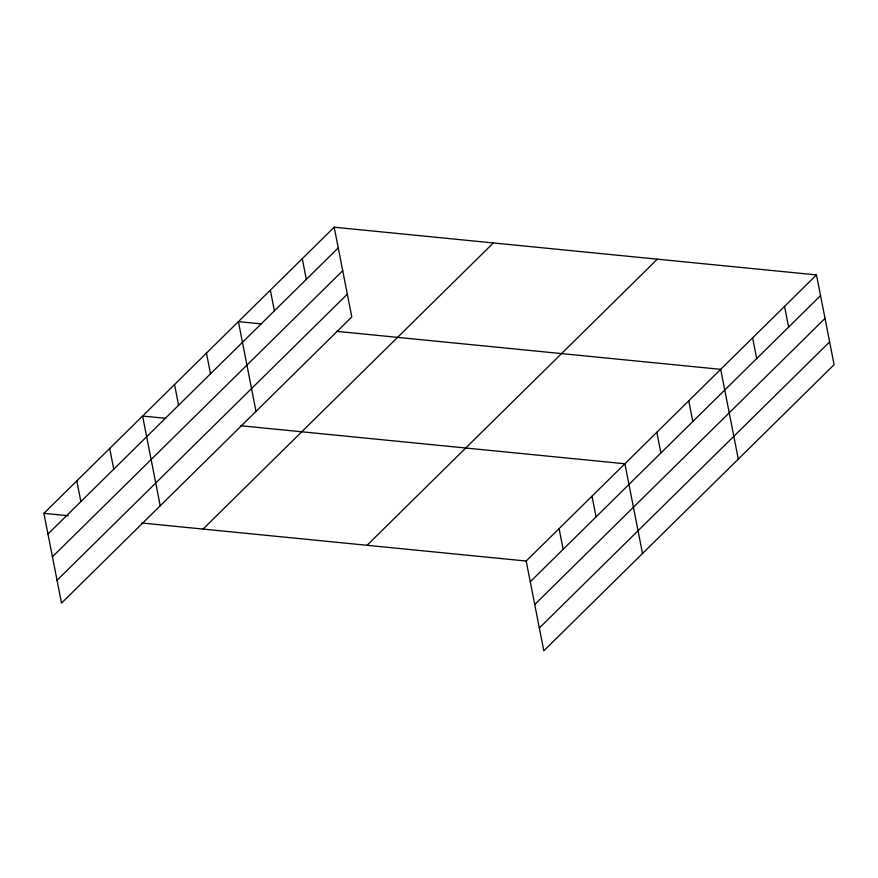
<?xml version="1.0" encoding="UTF-8"?>
<svg xmlns="http://www.w3.org/2000/svg" width="878" height="878" viewBox="0 0 878 878"><rect width="100%" height="100%" fill="white"/><g stroke="black" fill="none" stroke-linecap="round" stroke-linejoin="round"><path stroke-width="1.32" d="M334.189 227.204L351.804 316.969L61.515 603.087L43.9 513.323L334.189 227.204L816.485 274.913L834.1 364.677L543.811 650.796L526.196 561.031L816.485 274.913M47.961 534.022L338.249 247.903M52.428 556.817L342.727 270.698M57.037 580.292L347.326 294.174M203.059 529.072L493.348 242.954M367.037 545.293L657.337 259.175M530.257 581.741L820.546 295.623M534.735 604.525L825.024 318.407M539.333 628.011L829.633 341.893M261.523 323.905L238.399 321.622L256.003 411.387M336.34 331.313L720.695 369.342L738.299 459.095M165.722 418.334L142.598 416.04L160.213 505.805M240.539 425.731L624.895 463.76L642.509 553.513M43.9 513.323L68.385 515.748M141.841 523.014L526.196 561.031M784.559 306.389L788.62 327.088M752.622 337.865L756.682 358.564M688.758 400.807L692.819 421.517M656.832 432.283L660.893 452.982M592.002 496.18L596.063 516.89M559.099 528.611L563.16 549.31M302.262 258.681L306.323 279.38M270.325 290.146L274.386 310.856M206.462 353.099L210.522 373.798M174.535 384.564L178.596 405.274M109.695 448.471L113.756 469.17M76.803 480.892L80.864 501.601"/></g></svg>
